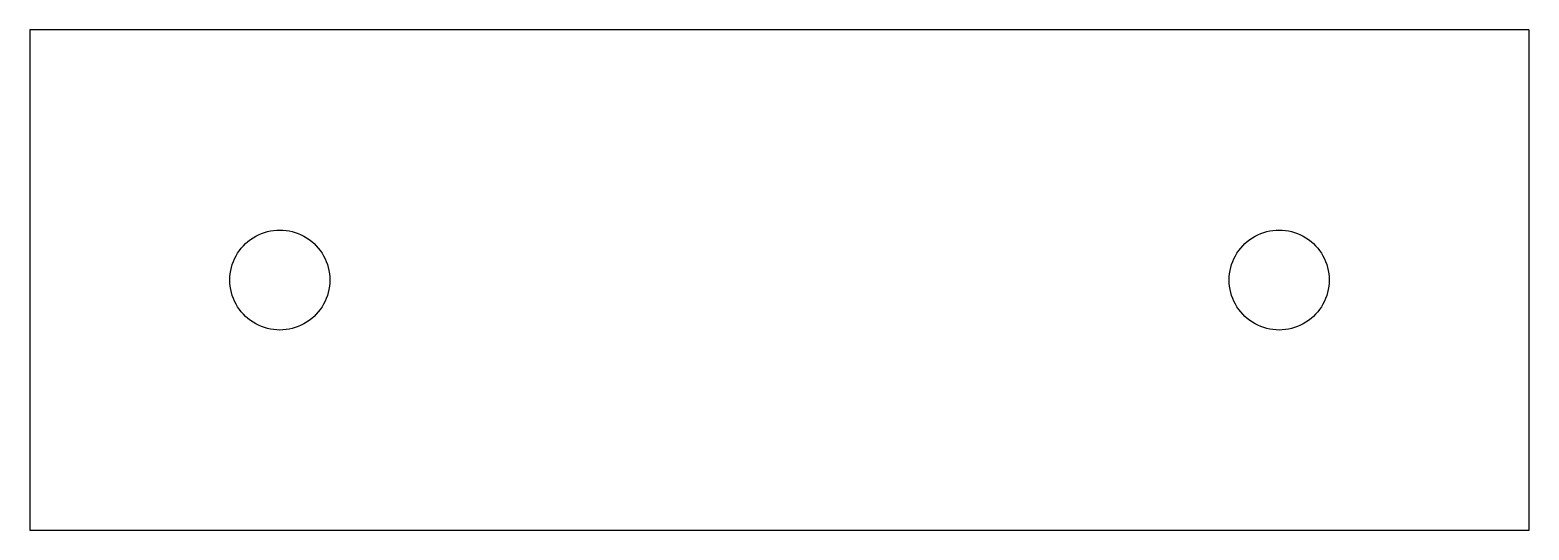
# Model space of a CAD drawing. Header units: metres. Extents: x -30 to 30, y -10 to 10.
import ezdxf

# ---------------------------------------------------------------- set-up
doc = ezdxf.new("R2010")
doc.units = ezdxf.units.M

msp = doc.modelspace()

# ---------------------------------------------------------------- linework, layer by layer
for p, q in [((30, 10), (-30, 10)), ((-30, 10), (-30, -10)), ((30, -10), (30, 10)), ((-20.9635, 1.75261), (-20.8515, 1.80965)), ((-20.8515, 1.80965), (-20.7362, 1.85954)), ((-20.7362, 1.85954), (-20.618, 1.9021)), ((-20.618, 1.9021), (-20.4974, 1.93716)), ((-20.4974, 1.93716), (-20.3748, 1.96457)), ((-20.3748, 1.96457), (-20.2507, 1.98422)), ((-20.2507, 1.98422), (-20.1256, 1.99605)), ((-20.1256, 1.99605), (-20, 2)), ((-20, 2), (-19.8744, 1.99605)), ((-19.8744, 1.99605), (-19.7493, 1.98422)), ((-19.7493, 1.98422), (-19.6252, 1.96457)), ((-19.6252, 1.96457), (-19.5026, 1.93716)), ((-19.5026, 1.93716), (-19.382, 1.9021)), ((-19.382, 1.9021), (-19.2637, 1.85954)), ((-19.2637, 1.85954), (-19.1484, 1.80965)), ((-19.1484, 1.80965), (-19.0365, 1.75261)), ((19.0365, 1.75261), (19.1484, 1.80965)), ((19.1484, 1.80965), (19.2637, 1.85954)), ((19.2637, 1.85954), (19.382, 1.9021)), ((19.382, 1.9021), (19.5026, 1.93716)), ((19.5026, 1.93716), (19.6252, 1.96457)), ((19.6252, 1.96457), (19.7493, 1.98422)), ((19.7493, 1.98422), (19.8744, 1.99605)), ((19.8744, 1.99605), (20, 2)), ((20, 2), (20.1256, 1.99605)), ((20.1256, 1.99605), (20.2507, 1.98422)), ((20.2507, 1.98422), (20.3748, 1.96457)), ((20.3748, 1.96457), (20.4974, 1.93716)), ((20.4974, 1.93716), (20.618, 1.9021)), ((20.618, 1.9021), (20.7362, 1.85954)), ((20.7362, 1.85954), (20.8515, 1.80965)), ((20.8515, 1.80965), (20.9635, 1.75261)), ((-21.618, 1.17557), (-21.541, 1.27484)), ((-21.541, 1.27484), (-21.4579, 1.36908)), ((-21.4579, 1.36908), (-21.3691, 1.45793)), ((-21.3691, 1.45793), (-21.2748, 1.54102)), ((-21.2748, 1.54102), (-21.1756, 1.61803)), ((-21.1756, 1.61803), (-21.0716, 1.68864)), ((-21.0716, 1.68864), (-20.9635, 1.75261)), ((-19.0365, 1.75261), (-18.9283, 1.68864)), ((-18.9283, 1.68864), (-18.8244, 1.61803)), ((-18.8244, 1.61803), (-18.7251, 1.54102)), ((-18.7251, 1.54102), (-18.6309, 1.45793)), ((-18.6309, 1.45793), (-18.5421, 1.36908)), ((-18.5421, 1.36908), (-18.459, 1.27484)), ((-18.459, 1.27484), (-18.382, 1.17557)), ((18.382, 1.17557), (18.459, 1.27484)), ((18.459, 1.27484), (18.5421, 1.36908)), ((18.5421, 1.36908), (18.6309, 1.45793)), ((18.6309, 1.45793), (18.7251, 1.54102)), ((18.7251, 1.54102), (18.8244, 1.61803)), ((18.8244, 1.61803), (18.9283, 1.68864)), ((18.9283, 1.68864), (19.0365, 1.75261)), ((20.9635, 1.75261), (21.0716, 1.68864)), ((21.0716, 1.68864), (21.1756, 1.61803)), ((21.1756, 1.61803), (21.2748, 1.54102)), ((21.2748, 1.54102), (21.3691, 1.45793)), ((21.3691, 1.45793), (21.4579, 1.36908)), ((21.4579, 1.36908), (21.541, 1.27484)), ((21.541, 1.27484), (21.618, 1.17557)), ((-21.9372, 0.497375), (-21.9021, 0.618027)), ((-21.9021, 0.618027), (-21.8595, 0.736237)), ((-21.8595, 0.736237), (-21.8096, 0.851547)), ((-21.8096, 0.851547), (-21.7526, 0.963501)), ((-21.7526, 0.963501), (-21.6886, 1.07164)), ((-21.6886, 1.07164), (-21.618, 1.17557)), ((-18.382, 1.17557), (-18.3113, 1.07164)), ((-18.3113, 1.07164), (-18.2474, 0.963501)), ((-18.2474, 0.963501), (-18.1903, 0.851547)), ((-18.1903, 0.851547), (-18.1404, 0.736237)), ((-18.1404, 0.736237), (-18.0979, 0.618027)), ((-18.0979, 0.618027), (-18.0628, 0.497375)), ((18.0628, 0.497375), (18.0979, 0.618027)), ((18.0979, 0.618027), (18.1404, 0.736237)), ((18.1404, 0.736237), (18.1903, 0.851547)), ((18.1903, 0.851547), (18.2474, 0.963501)), ((18.2474, 0.963501), (18.3113, 1.07164)), ((18.3113, 1.07164), (18.382, 1.17557)), ((21.618, 1.17557), (21.6886, 1.07164)), ((21.6886, 1.07164), (21.7526, 0.963501)), ((21.7526, 0.963501), (21.8096, 0.851547)), ((21.8096, 0.851547), (21.8595, 0.736237)), ((21.8595, 0.736237), (21.9021, 0.618027)), ((21.9021, 0.618027), (21.9372, 0.497375)), ((-22, 0), (-21.996, 0.12558)), ((-21.996, -0.12558), (-22, 0)), ((-21.996, 0.12558), (-21.9842, 0.250656)), ((-21.9842, 0.250656), (-21.9646, 0.374756)), ((-21.9646, 0.374756), (-21.9372, 0.497375)), ((-18.0628, 0.497375), (-18.0354, 0.374756)), ((-18.0354, 0.374756), (-18.0158, 0.250656)), ((-18.0158, 0.250656), (-18.0039, 0.12558)), ((-18.0039, 0.12558), (-18, 0)), ((-18, 0), (-18.0039, -0.12558)), ((18, 0), (18.0039, 0.12558)), ((18.0039, -0.12558), (18, 0)), ((18.0039, 0.12558), (18.0158, 0.250656)), ((18.0158, 0.250656), (18.0354, 0.374756)), ((18.0354, 0.374756), (18.0628, 0.497375)), ((21.9372, 0.497375), (21.9646, 0.374756)), ((21.9646, 0.374756), (21.9842, 0.250656)), ((21.9842, 0.250656), (21.996, 0.12558)), ((21.996, 0.12558), (22, 0)), ((22, 0), (21.996, -0.12558)), ((-21.9842, -0.250656), (-21.996, -0.12558)), ((-21.9646, -0.374756), (-21.9842, -0.250656)), ((-21.9372, -0.497375), (-21.9646, -0.374756)), ((-21.9021, -0.618027), (-21.9372, -0.497375)), ((-18.0628, -0.497375), (-18.0979, -0.618027)), ((-18.0354, -0.374756), (-18.0628, -0.497375)), ((-18.0158, -0.250656), (-18.0354, -0.374756)), ((-18.0039, -0.12558), (-18.0158, -0.250656)), ((18.0158, -0.250656), (18.0039, -0.12558)), ((18.0354, -0.374756), (18.0158, -0.250656)), ((18.0628, -0.497375), (18.0354, -0.374756)), ((18.0979, -0.618027), (18.0628, -0.497375)), ((21.9372, -0.497375), (21.9021, -0.618027)), ((21.9646, -0.374756), (21.9372, -0.497375)), ((21.9842, -0.250656), (21.9646, -0.374756)), ((21.996, -0.12558), (21.9842, -0.250656)), ((-21.8595, -0.736237), (-21.9021, -0.618027)), ((-21.8096, -0.851547), (-21.8595, -0.736237)), ((-21.7526, -0.963501), (-21.8096, -0.851547)), ((-21.6886, -1.07164), (-21.7526, -0.963501)), ((-21.618, -1.17557), (-21.6886, -1.07164)), ((-21.541, -1.27484), (-21.618, -1.17557)), ((-18.382, -1.17557), (-18.459, -1.27484)), ((-18.3113, -1.07164), (-18.382, -1.17557)), ((-18.2474, -0.963501), (-18.3113, -1.07164)), ((-18.1903, -0.851547), (-18.2474, -0.963501)), ((-18.1404, -0.736237), (-18.1903, -0.851547)), ((-18.0979, -0.618027), (-18.1404, -0.736237)), ((18.1404, -0.736237), (18.0979, -0.618027)), ((18.1903, -0.851547), (18.1404, -0.736237)), ((18.2474, -0.963501), (18.1903, -0.851547)), ((18.3113, -1.07164), (18.2474, -0.963501)), ((18.382, -1.17557), (18.3113, -1.07164)), ((18.459, -1.27484), (18.382, -1.17557)), ((21.618, -1.17557), (21.541, -1.27484)), ((21.6886, -1.07164), (21.618, -1.17557)), ((21.7526, -0.963501), (21.6886, -1.07164)), ((21.8096, -0.851547), (21.7526, -0.963501)), ((21.8595, -0.736237), (21.8096, -0.851547)), ((21.9021, -0.618027), (21.8595, -0.736237)), ((-21.4579, -1.36908), (-21.541, -1.27484)), ((-21.3691, -1.45793), (-21.4579, -1.36908)), ((-21.2748, -1.54102), (-21.3691, -1.45793)), ((-21.1756, -1.61803), (-21.2748, -1.54102)), ((-21.0716, -1.68864), (-21.1756, -1.61803)), ((-20.9635, -1.75261), (-21.0716, -1.68864)), ((-20.8515, -1.80965), (-20.9635, -1.75261)), ((-19.0365, -1.75261), (-19.1484, -1.80965)), ((-18.9283, -1.68864), (-19.0365, -1.75261)), ((-18.8244, -1.61803), (-18.9283, -1.68864)), ((-18.7251, -1.54102), (-18.8244, -1.61803)), ((-18.6309, -1.45793), (-18.7251, -1.54102)), ((-18.5421, -1.36908), (-18.6309, -1.45793)), ((-18.459, -1.27484), (-18.5421, -1.36908)), ((18.5421, -1.36908), (18.459, -1.27484)), ((18.6309, -1.45793), (18.5421, -1.36908)), ((18.7251, -1.54102), (18.6309, -1.45793)), ((18.8244, -1.61803), (18.7251, -1.54102)), ((18.9283, -1.68864), (18.8244, -1.61803)), ((19.0365, -1.75261), (18.9283, -1.68864)), ((19.1484, -1.80965), (19.0365, -1.75261)), ((20.9635, -1.75261), (20.8515, -1.80965)), ((21.0716, -1.68864), (20.9635, -1.75261)), ((21.1756, -1.61803), (21.0716, -1.68864)), ((21.2748, -1.54102), (21.1756, -1.61803)), ((21.3691, -1.45793), (21.2748, -1.54102)), ((21.4579, -1.36908), (21.3691, -1.45793)), ((21.541, -1.27484), (21.4579, -1.36908)), ((-20.7362, -1.85954), (-20.8515, -1.80965)), ((-20.618, -1.9021), (-20.7362, -1.85954)), ((-20.4974, -1.93716), (-20.618, -1.9021)), ((-20.3748, -1.96457), (-20.4974, -1.93716)), ((-20.2507, -1.98422), (-20.3748, -1.96457)), ((-20.1256, -1.99605), (-20.2507, -1.98422)), ((-20, -2), (-20.1256, -1.99605)), ((-19.8744, -1.99605), (-20, -2)), ((-19.7493, -1.98422), (-19.8744, -1.99605)), ((-19.6252, -1.96457), (-19.7493, -1.98422)), ((-19.5026, -1.93716), (-19.6252, -1.96457)), ((-19.382, -1.9021), (-19.5026, -1.93716)), ((-19.2637, -1.85954), (-19.382, -1.9021)), ((-19.1484, -1.80965), (-19.2637, -1.85954)), ((19.2637, -1.85954), (19.1484, -1.80965)), ((19.382, -1.9021), (19.2637, -1.85954)), ((19.5026, -1.93716), (19.382, -1.9021)), ((19.6252, -1.96457), (19.5026, -1.93716)), ((19.7493, -1.98422), (19.6252, -1.96457)), ((19.8744, -1.99605), (19.7493, -1.98422)), ((20, -2), (19.8744, -1.99605)), ((20.1256, -1.99605), (20, -2)), ((20.2507, -1.98422), (20.1256, -1.99605)), ((20.3748, -1.96457), (20.2507, -1.98422)), ((20.4974, -1.93716), (20.3748, -1.96457)), ((20.618, -1.9021), (20.4974, -1.93716)), ((20.7362, -1.85954), (20.618, -1.9021)), ((20.8515, -1.80965), (20.7362, -1.85954)), ((-30, -10), (30, -10))]:
    msp.add_line(p, q)

doc.saveas('drawing.dxf')
